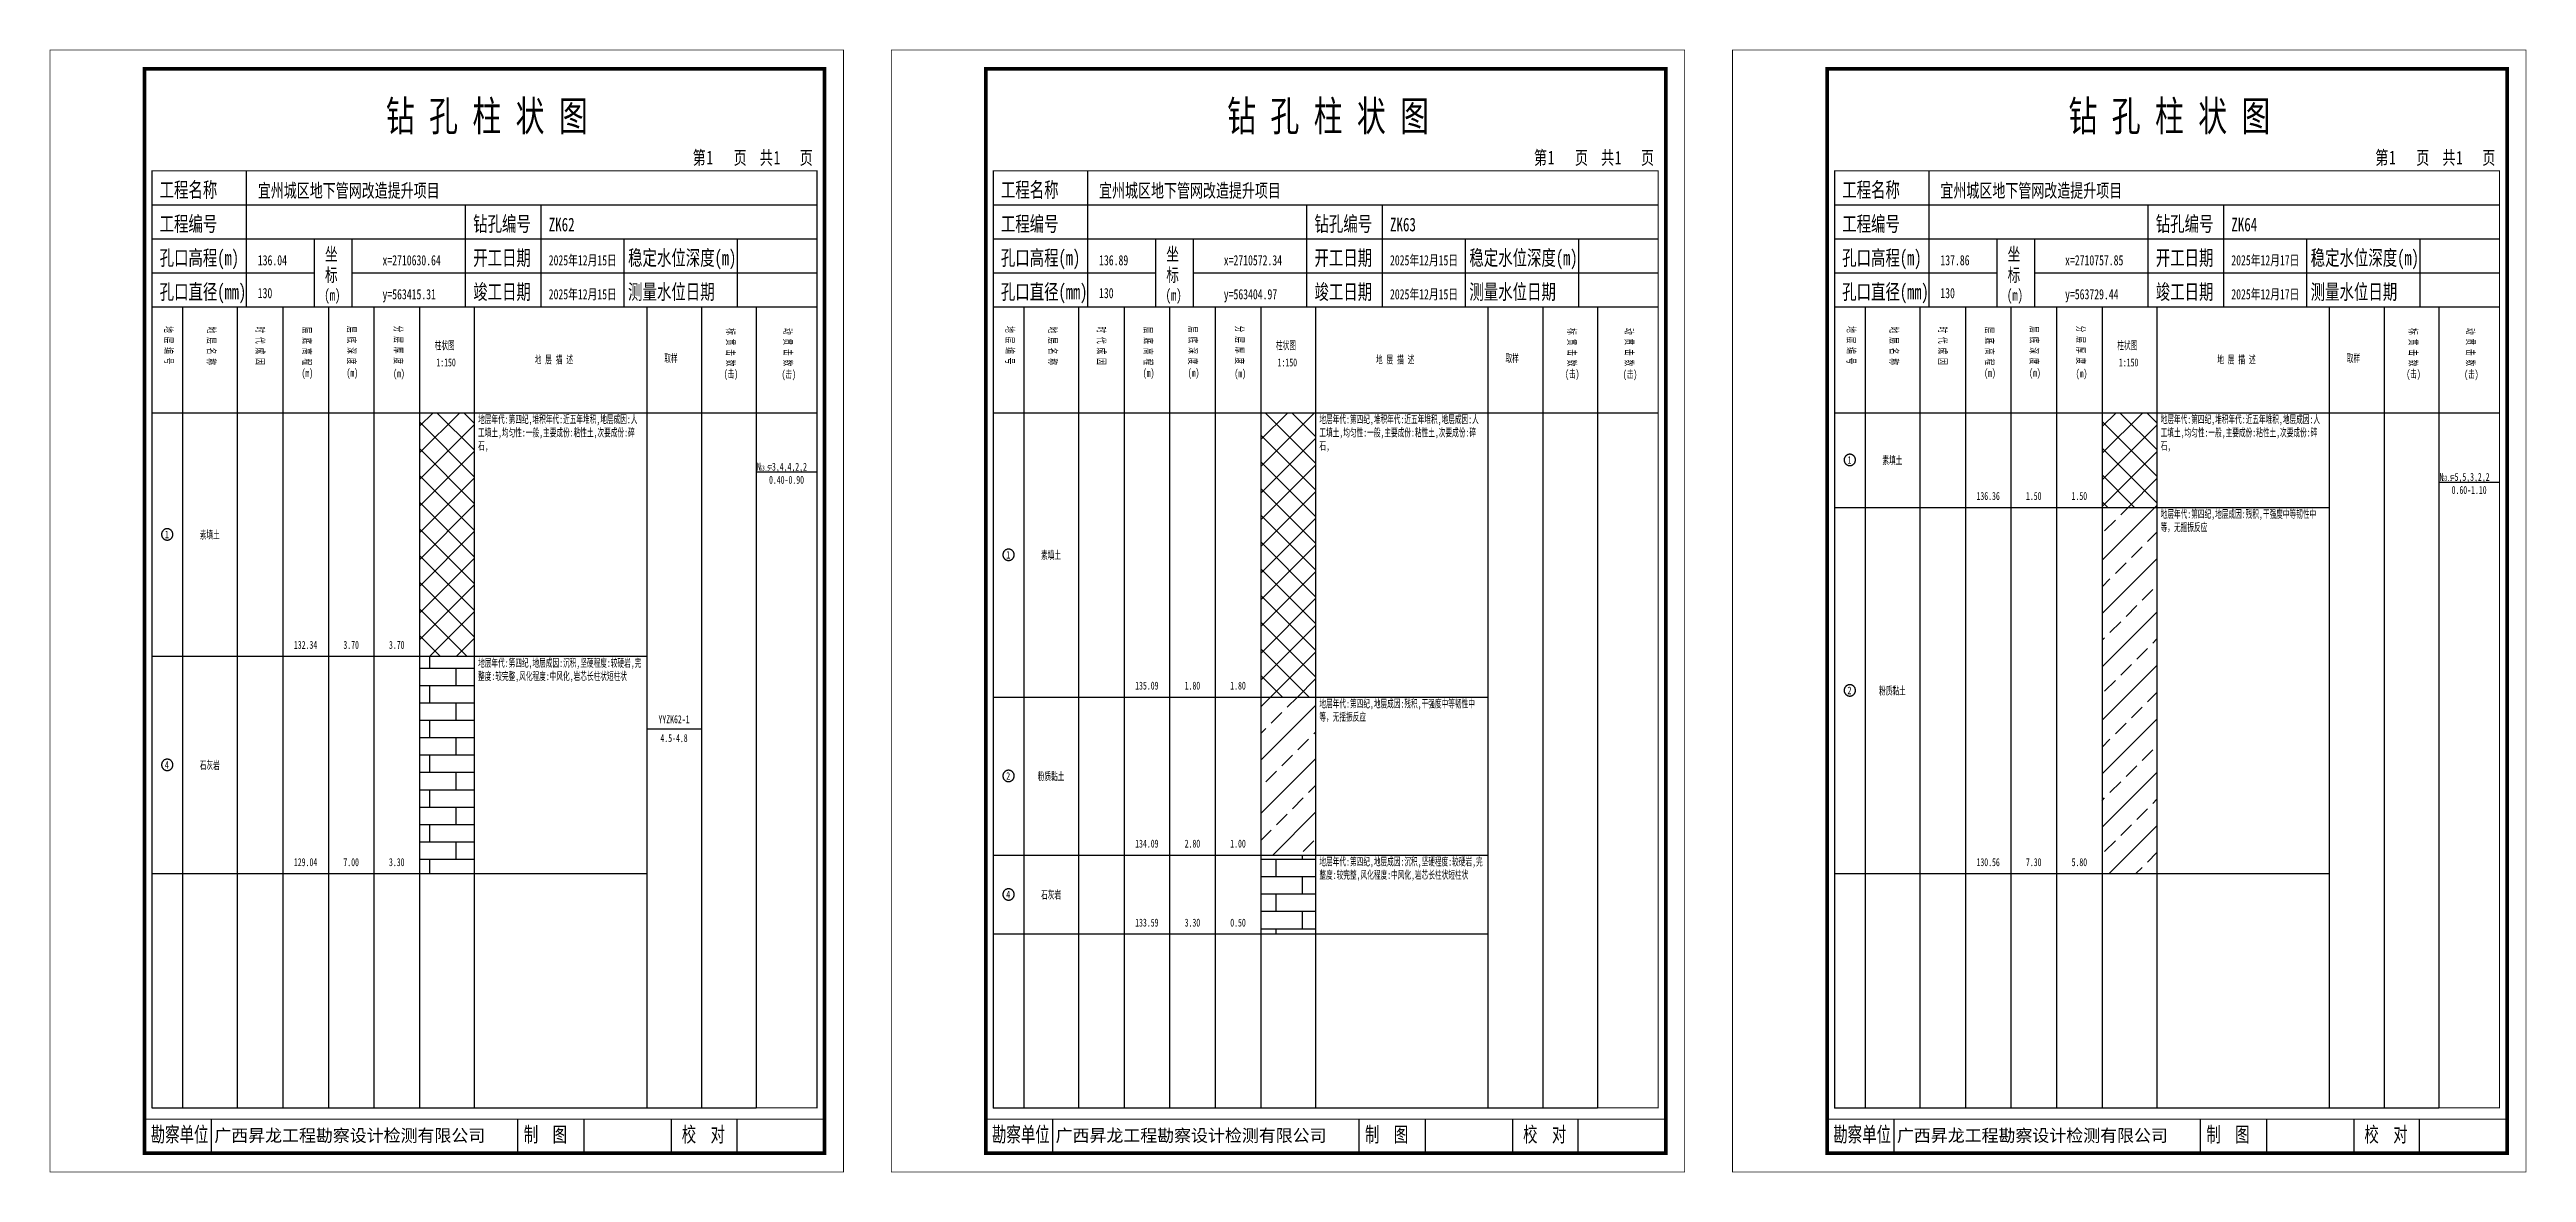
# Model space of a CAD drawing. Header units: millimetres. Extents: x 0 to 2711117, y 0 to 567555.
# Drawn here: x 72818 to 73474, y 0 to 297 of the extents above; entities that cross this region are included whole.
import ezdxf
from ezdxf.enums import TextEntityAlignment as Align

# ---------------------------------------------------------------- set-up
doc = ezdxf.new("R2010")
doc.units = ezdxf.units.MM
doc.layers.add('GICAD_POU_TEXTS', color=7, linetype='Continuous')
doc.layers.add('勘察点图例', color=7, linetype='Continuous')
doc.styles.add('HEAD_FONT', font='simfang.ttf', dxfattribs={"width": 0.6})
doc.styles.add('HEAD_FONT2', font='simfang.ttf', dxfattribs={"width": 0.6})
doc.styles.add('HT', font='simhei.ttf')
doc.styles.add('LZ_FONT', font='simfang.ttf', dxfattribs={"width": 0.7, "height": 8})
doc.styles.add('成果图图块', font='simfang.ttf', dxfattribs={"height": 2.5})
doc.styles.add('成果图表体', font='simfang.ttf', dxfattribs={"width": 0.6, "height": 2.1})
pattern_1 = [(45, (0, 0), (-3.5355339, 3.5355339), []), (135, (0, 0), (-3.5355339, -3.5355339), [])]
pattern_2 = [(0, (0, 0), (0, 4.6), []), (90, (0, 0), (-7, 4.6), [4.6, -4.6])]
pattern_3 = [(45, (0, 0), (-7.0710678, 7.0710678), []), (45, (7.071, 0), (-7.0710678, 7.0710678), [4, -2])]

# ---------------------------------------------------------------- blocks, each defined once
blk = doc.blocks.new('ZK62')
for p, q in [((52, 229), (52, 265)), ((27, 256), (203, 256)), ((110, 229), (110, 256)), ((130, 229), (130, 256)), ((27, 247), (203, 247)), ((70, 229), (70, 247)), ((80, 229), (80, 247)), ((152, 229), (152, 247)), ((182, 229), (182, 247)), ((27, 238), (70, 238)), ((80, 238), (203, 238)), ((27, 229), (35.05, 229)), ((35.05, 229), (35.05, 17)), ((35.05, 229), (49.53, 229)), ((49.53, 229), (49.53, 17)), ((49.53, 229), (61.6, 229)), ((61.6, 229), (61.6, 17)), ((61.6, 229), (73.68, 229)), ((73.68, 229), (73.68, 17)), ((73.68, 229), (85.75, 229)), ((85.75, 229), (85.75, 17)), ((85.75, 229), (97.82, 229)), ((97.82, 229), (97.82, 17)), ((97.82, 229), (112.3, 229)), ((112.3, 229), (112.3, 17)), ((112.3, 229), (157.93, 229)), ((157.93, 229), (157.93, 17)), ((157.93, 229), (172.42, 229)), ((172.42, 229), (172.42, 17)), ((172.42, 229), (186.9, 229)), ((186.9, 229), (186.9, 17)), ((186.9, 229), (203, 229)), ((27, 201), (203, 201)), ((27, 17), (35.05, 17)), ((35.05, 17), (49.53, 17)), ((42.74, 4.95), (42.74, 13.95)), ((42.74, 4.95), (42.74, 13.95)), ((49.53, 17), (61.6, 17)), ((61.6, 17), (73.68, 17)), ((73.68, 17), (85.75, 17)), ((85.75, 17), (97.82, 17)), ((97.82, 17), (112.3, 17)), ((112.3, 17), (157.93, 17)), ((123.83, 4.95), (123.83, 13.95)), ((141.38, 4.95), (141.38, 13.95)), ((157.93, 17), (172.42, 17)), ((164.48, 4.95), (164.48, 13.95)), ((172.42, 17), (186.9, 17)), ((181.84, 4.95), (181.84, 13.95)), ((181.84, 4.95), (181.84, 13.95))]:
    blk.add_line(p, q)
for points, const_width in [([(0, 0), (210, 0), (210, 297), (0, 297)], 0.25), ([(25, 5), (205, 5), (205, 292), (25, 292)], 1), ([(27, 265), (203, 265), (203, 17), (27, 17)], 0.3)]:
    blk.add_lwpolyline(points, close=True, dxfattribs=dict(const_width=const_width))
at = {"const_width": 0.3}
for points in [[(27, 229), (203, 229)], [(25, 14), (205, 14)]]:
    blk.add_lwpolyline(points, dxfattribs=at)
at = {"style": 'LZ_FONT', "width": 0.7}
for s, height, p in [('钻 孔 柱 状 图', 8, (88.9, 275.54)), ('第', 3.6, (170.12, 266.7)), ('1', 3.6, (173.78, 266.75)), ('页', 3.6, (180.96, 266.7)), ('共', 3.6, (187.88, 266.7)), ('1', 3.6, (191.54, 266.7)), ('页', 3.6, (198.44, 266.7)), ('工程名称', 4, (29, 258)), ('宜州城区地下管网改造提升项目', 3.6, (55, 258)), ('工程编号', 4, (29, 249)), ('钻孔编号', 4, (112, 249)), ('ZK62', 3.6, (132, 249)), ('孔口高程(m)', 4, (29, 240)), ('136.04', 2.7, (55, 240)), ('坐', 3.5, (72.79, 241.24)), ('x=2710630.64', 2.7, (88, 240)), ('开工日期', 4, (112, 240)), ('2025年12月15日', 2.7, (132, 240)), ('稳定水位深度(m)', 4, (153, 240)), ('标', 3.5, (72.79, 235.7)), ('孔口直径(mm)', 4, (29, 231)), ('130', 2.7, (54.98, 231.31)), ('(m) ', 3, (72.59, 230.65)), ('y=563415.31', 2.7, (88, 231)), ('竣工日期', 4, (112, 231)), ('2025年12月15日', 2.7, (132, 231)), ('测量水位日期', 4, (153, 231)), ('勘察单位', 4, (26.65, 7.95)), ('制  图', 4, (125.4, 7.95)), ('校  对', 4, (167.22, 7.95))]:
    blk.add_text(s, height=height, dxfattribs=at).set_placement(p)
at = {"style": 'HT'}
blk.add_text('广西昇龙工程勘察设计检测有限公司', height=3.2865, dxfattribs=at).set_placement((43.48, 8.02))
at = {"char_height": 2.1, "width": 22.806, "attachment_point": 1, "rotation": 270, "style": 'HEAD_FONT'}
for s, insert in [('地 层 编 号', (32.46, 223.92)), ('地 层 名 称', (43.79, 223.76)), ('时 代 成 因', (56.67, 223.83)), ('层 底 高 程', (69.07, 223.71)), ('层 底 深 度', (80.9, 223.91)), ('分 层 厚 度', (93.26, 224.01)), ('标 贯 击 数', (181.21, 223.37)), ('动 贯 击 数', (196.38, 223.43))]:
    blk.add_mtext(s, dxfattribs=dict(at, insert=insert))
at = {"char_height": 2.1, "attachment_point": 1}
for s, insert, width, style in [('柱状图', (101.82, 219.87), 7.855, 'HEAD_FONT2'), ('地 层 描 述', (128.29, 216.11), 22.0781, 'HEAD_FONT2'), ('取样', (162.58, 216.44), 7.855, 'HEAD_FONT2'), ('(m)', (66.58, 212.56), 4.7944, 'HEAD_FONT'), ('(m)', (78.47, 212.61), 4.7944, 'HEAD_FONT'), ('(m)', (90.81, 212.43), 4.7944, 'HEAD_FONT'), ('1:150', (102.26, 215.36), 6.9223, 'HEAD_FONT2'), ('(击)', (178.33, 212.31), 7.855, 'HEAD_FONT2'), ('(击)', (193.64, 212.22), 7.855, 'HEAD_FONT2')]:
    blk.add_mtext(s, dxfattribs=dict(at, insert=insert, width=width, style=style))
blk = doc.blocks.new('ZK62_0')
at = {"color": 7}
blk.add_polyline3d([(-1.5, 0.02, 0), (-1.5, -0.06, 0), (-1.49, -0.13, 0), (-1.48, -0.2, 0), (-1.47, -0.28, 0), (-1.46, -0.35, 0), (-1.44, -0.42, 0), (-1.41, -0.49, 0), (-1.39, -0.56, 0), (-1.36, -0.63, 0), (-1.32, -0.69, 0), (-1.29, -0.76, 0), (-1.25, -0.82, 0), (-1.2, -0.88, 0), (-1.16, -0.94, 0), (-1.11, -0.99, 0), (-1.06, -1.04, 0), (-1.01, -1.1, 0), (-0.95, -1.14, 0), (-0.89, -1.19, 0), (-0.83, -1.23, 0), (-0.77, -1.27, 0), (-0.71, -1.31, 0), (-0.64, -1.34, 0), (-0.57, -1.37, 0), (-0.51, -1.4, 0), (-0.44, -1.42, 0), (-0.36, -1.44, 0), (-0.29, -1.46, 0), (-0.22, -1.47, 0), (-0.15, -1.48, 0), (-0.07, -1.48, 0), (0, -1.48, 0), (0.07, -1.48, 0), (0.15, -1.48, 0), (0.22, -1.47, 0), (0.29, -1.46, 0), (0.36, -1.44, 0), (0.44, -1.42, 0), (0.51, -1.4, 0), (0.57, -1.37, 0), (0.64, -1.34, 0), (0.71, -1.31, 0), (0.77, -1.27, 0), (0.83, -1.23, 0), (0.89, -1.19, 0), (0.95, -1.14, 0), (1.01, -1.1, 0), (1.06, -1.04, 0), (1.11, -0.99, 0), (1.16, -0.94, 0), (1.2, -0.88, 0), (1.25, -0.82, 0), (1.29, -0.76, 0), (1.32, -0.69, 0), (1.36, -0.63, 0), (1.39, -0.56, 0), (1.41, -0.49, 0), (1.44, -0.42, 0), (1.46, -0.35, 0), (1.47, -0.28, 0), (1.48, -0.2, 0), (1.49, -0.13, 0), (1.5, -0.06, 0), (1.5, 0.02, 0), (1.5, 0.09, 0), (1.49, 0.16, 0), (1.48, 0.24, 0), (1.47, 0.31, 0), (1.46, 0.38, 0), (1.44, 0.45, 0), (1.41, 0.52, 0), (1.39, 0.59, 0), (1.36, 0.66, 0), (1.32, 0.72, 0), (1.29, 0.79, 0), (1.25, 0.85, 0), (1.2, 0.91, 0), (1.16, 0.97, 0), (1.11, 1.02, 0), (1.06, 1.08, 0), (1.01, 1.13, 0), (0.95, 1.18, 0), (0.89, 1.22, 0), (0.83, 1.26, 0), (0.77, 1.3, 0), (0.71, 1.34, 0), (0.64, 1.37, 0), (0.57, 1.4, 0), (0.51, 1.43, 0), (0.44, 1.45, 0), (0.36, 1.47, 0), (0.29, 1.49, 0), (0.22, 1.5, 0), (0.15, 1.51, 0), (0.07, 1.51, 0), (0, 1.52, 0), (-0.07, 1.51, 0), (-0.15, 1.51, 0), (-0.22, 1.5, 0), (-0.29, 1.49, 0), (-0.36, 1.47, 0), (-0.44, 1.45, 0), (-0.51, 1.43, 0), (-0.57, 1.4, 0), (-0.64, 1.37, 0), (-0.71, 1.34, 0), (-0.77, 1.3, 0), (-0.83, 1.26, 0), (-0.89, 1.22, 0), (-0.95, 1.18, 0), (-1.01, 1.13, 0), (-1.06, 1.08, 0), (-1.11, 1.02, 0), (-1.16, 0.97, 0), (-1.2, 0.91, 0), (-1.25, 0.85, 0), (-1.29, 0.79, 0), (-1.32, 0.72, 0), (-1.36, 0.66, 0), (-1.39, 0.59, 0), (-1.41, 0.52, 0), (-1.44, 0.45, 0), (-1.46, 0.38, 0), (-1.47, 0.31, 0), (-1.48, 0.24, 0), (-1.49, 0.16, 0), (-1.5, 0.09, 0), (-1.5, 0.02, 0)], dxfattribs=at)
at = {"layer": 'GICAD_POU_TEXTS', "color": 7, "style": '成果图图块', "width": 0.7}
blk.add_text('1', height=2, dxfattribs=at).set_placement((-0.09, -0.99), align=Align.CENTER)
blk = doc.blocks.new('ZK62_1')
at = {"color": 7}
blk.add_polyline3d([(-1.5, 0.02, 0), (-1.5, -0.06, 0), (-1.49, -0.13, 0), (-1.48, -0.2, 0), (-1.47, -0.28, 0), (-1.46, -0.35, 0), (-1.44, -0.42, 0), (-1.41, -0.49, 0), (-1.39, -0.56, 0), (-1.36, -0.63, 0), (-1.32, -0.69, 0), (-1.29, -0.76, 0), (-1.25, -0.82, 0), (-1.2, -0.88, 0), (-1.16, -0.94, 0), (-1.11, -0.99, 0), (-1.06, -1.04, 0), (-1.01, -1.1, 0), (-0.95, -1.14, 0), (-0.89, -1.19, 0), (-0.83, -1.23, 0), (-0.77, -1.27, 0), (-0.71, -1.31, 0), (-0.64, -1.34, 0), (-0.57, -1.37, 0), (-0.51, -1.4, 0), (-0.44, -1.42, 0), (-0.36, -1.44, 0), (-0.29, -1.46, 0), (-0.22, -1.47, 0), (-0.15, -1.48, 0), (-0.07, -1.48, 0), (0, -1.48, 0), (0.07, -1.48, 0), (0.15, -1.48, 0), (0.22, -1.47, 0), (0.29, -1.46, 0), (0.36, -1.44, 0), (0.44, -1.42, 0), (0.51, -1.4, 0), (0.57, -1.37, 0), (0.64, -1.34, 0), (0.71, -1.31, 0), (0.77, -1.27, 0), (0.83, -1.23, 0), (0.89, -1.19, 0), (0.95, -1.14, 0), (1.01, -1.1, 0), (1.06, -1.04, 0), (1.11, -0.99, 0), (1.16, -0.94, 0), (1.2, -0.88, 0), (1.25, -0.82, 0), (1.29, -0.76, 0), (1.32, -0.69, 0), (1.36, -0.63, 0), (1.39, -0.56, 0), (1.41, -0.49, 0), (1.44, -0.42, 0), (1.46, -0.35, 0), (1.47, -0.28, 0), (1.48, -0.2, 0), (1.49, -0.13, 0), (1.5, -0.06, 0), (1.5, 0.02, 0), (1.5, 0.09, 0), (1.49, 0.16, 0), (1.48, 0.24, 0), (1.47, 0.31, 0), (1.46, 0.38, 0), (1.44, 0.45, 0), (1.41, 0.52, 0), (1.39, 0.59, 0), (1.36, 0.66, 0), (1.32, 0.72, 0), (1.29, 0.79, 0), (1.25, 0.85, 0), (1.2, 0.91, 0), (1.16, 0.97, 0), (1.11, 1.02, 0), (1.06, 1.08, 0), (1.01, 1.13, 0), (0.95, 1.18, 0), (0.89, 1.22, 0), (0.83, 1.26, 0), (0.77, 1.3, 0), (0.71, 1.34, 0), (0.64, 1.37, 0), (0.57, 1.4, 0), (0.51, 1.43, 0), (0.44, 1.45, 0), (0.36, 1.47, 0), (0.29, 1.49, 0), (0.22, 1.5, 0), (0.15, 1.51, 0), (0.07, 1.51, 0), (0, 1.52, 0), (-0.07, 1.51, 0), (-0.15, 1.51, 0), (-0.22, 1.5, 0), (-0.29, 1.49, 0), (-0.36, 1.47, 0), (-0.44, 1.45, 0), (-0.51, 1.43, 0), (-0.57, 1.4, 0), (-0.64, 1.37, 0), (-0.71, 1.34, 0), (-0.77, 1.3, 0), (-0.83, 1.26, 0), (-0.89, 1.22, 0), (-0.95, 1.18, 0), (-1.01, 1.13, 0), (-1.06, 1.08, 0), (-1.11, 1.02, 0), (-1.16, 0.97, 0), (-1.2, 0.91, 0), (-1.25, 0.85, 0), (-1.29, 0.79, 0), (-1.32, 0.72, 0), (-1.36, 0.66, 0), (-1.39, 0.59, 0), (-1.41, 0.52, 0), (-1.44, 0.45, 0), (-1.46, 0.38, 0), (-1.47, 0.31, 0), (-1.48, 0.24, 0), (-1.49, 0.16, 0), (-1.5, 0.09, 0), (-1.5, 0.02, 0)], dxfattribs=at)
at = {"layer": 'GICAD_POU_TEXTS', "color": 7, "style": '成果图图块', "width": 0.7}
blk.add_text('4', height=2, dxfattribs=at).set_placement((-0.09, -0.99), align=Align.CENTER)
blk = doc.blocks.new('ZK63')
for p, q in [((52, 229), (52, 265)), ((27, 256), (203, 256)), ((110, 229), (110, 256)), ((130, 229), (130, 256)), ((27, 247), (203, 247)), ((70, 229), (70, 247)), ((80, 229), (80, 247)), ((152, 229), (152, 247)), ((182, 229), (182, 247)), ((27, 238), (70, 238)), ((80, 238), (203, 238)), ((27, 229), (35.05, 229)), ((35.05, 229), (35.05, 17)), ((35.05, 229), (49.53, 229)), ((49.53, 229), (49.53, 17)), ((49.53, 229), (61.6, 229)), ((61.6, 229), (61.6, 17)), ((61.6, 229), (73.68, 229)), ((73.68, 229), (73.68, 17)), ((73.68, 229), (85.75, 229)), ((85.75, 229), (85.75, 17)), ((85.75, 229), (97.82, 229)), ((97.82, 229), (97.82, 17)), ((97.82, 229), (112.3, 229)), ((112.3, 229), (112.3, 17)), ((112.3, 229), (157.93, 229)), ((157.93, 229), (157.93, 17)), ((157.93, 229), (172.42, 229)), ((172.42, 229), (172.42, 17)), ((172.42, 229), (186.9, 229)), ((186.9, 229), (186.9, 17)), ((186.9, 229), (203, 229)), ((27, 201), (203, 201)), ((27, 17), (35.05, 17)), ((35.05, 17), (49.53, 17)), ((42.74, 4.95), (42.74, 13.95)), ((42.74, 4.95), (42.74, 13.95)), ((49.53, 17), (61.6, 17)), ((61.6, 17), (73.68, 17)), ((73.68, 17), (85.75, 17)), ((85.75, 17), (97.82, 17)), ((97.82, 17), (112.3, 17)), ((112.3, 17), (157.93, 17)), ((123.83, 4.95), (123.83, 13.95)), ((141.38, 4.95), (141.38, 13.95)), ((157.93, 17), (172.42, 17)), ((164.48, 4.95), (164.48, 13.95)), ((172.42, 17), (186.9, 17)), ((181.84, 4.95), (181.84, 13.95)), ((181.84, 4.95), (181.84, 13.95))]:
    blk.add_line(p, q)
for points, const_width in [([(0, 0), (210, 0), (210, 297), (0, 297)], 0.25), ([(25, 5), (205, 5), (205, 292), (25, 292)], 1), ([(27, 265), (203, 265), (203, 17), (27, 17)], 0.3)]:
    blk.add_lwpolyline(points, close=True, dxfattribs=dict(const_width=const_width))
at = {"const_width": 0.3}
for points in [[(27, 229), (203, 229)], [(25, 14), (205, 14)]]:
    blk.add_lwpolyline(points, dxfattribs=at)
at = {"style": 'LZ_FONT', "width": 0.7}
for s, height, p in [('钻 孔 柱 状 图', 8, (88.9, 275.54)), ('第', 3.6, (170.12, 266.7)), ('1', 3.6, (173.78, 266.75)), ('页', 3.6, (180.96, 266.7)), ('共', 3.6, (187.88, 266.7)), ('1', 3.6, (191.54, 266.7)), ('页', 3.6, (198.44, 266.7)), ('工程名称', 4, (29, 258)), ('宜州城区地下管网改造提升项目', 3.6, (55, 258)), ('工程编号', 4, (29, 249)), ('钻孔编号', 4, (112, 249)), ('ZK63', 3.6, (132, 249)), ('孔口高程(m)', 4, (29, 240)), ('136.89', 2.7, (55, 240)), ('坐', 3.5, (72.79, 241.24)), ('x=2710572.34', 2.7, (88, 240)), ('开工日期', 4, (112, 240)), ('2025年12月15日', 2.7, (132, 240)), ('稳定水位深度(m)', 4, (153, 240)), ('标', 3.5, (72.79, 235.7)), ('孔口直径(mm)', 4, (29, 231)), ('130', 2.7, (54.98, 231.31)), ('(m) ', 3, (72.59, 230.65)), ('y=563404.97', 2.7, (88, 231)), ('竣工日期', 4, (112, 231)), ('2025年12月15日', 2.7, (132, 231)), ('测量水位日期', 4, (153, 231)), ('勘察单位', 4, (26.65, 7.95)), ('制  图', 4, (125.4, 7.95)), ('校  对', 4, (167.22, 7.95))]:
    blk.add_text(s, height=height, dxfattribs=at).set_placement(p)
at = {"style": 'HT'}
blk.add_text('广西昇龙工程勘察设计检测有限公司', height=3.2865, dxfattribs=at).set_placement((43.48, 8.02))
at = {"char_height": 2.1, "width": 22.806, "attachment_point": 1, "rotation": 270, "style": 'HEAD_FONT'}
for s, insert in [('地 层 编 号', (32.46, 223.92)), ('地 层 名 称', (43.79, 223.76)), ('时 代 成 因', (56.67, 223.83)), ('层 底 高 程', (69.07, 223.71)), ('层 底 深 度', (80.9, 223.91)), ('分 层 厚 度', (93.26, 224.01)), ('标 贯 击 数', (181.21, 223.37)), ('动 贯 击 数', (196.38, 223.43))]:
    blk.add_mtext(s, dxfattribs=dict(at, insert=insert))
at = {"char_height": 2.1, "attachment_point": 1}
for s, insert, width, style in [('柱状图', (101.82, 219.87), 7.855, 'HEAD_FONT2'), ('地 层 描 述', (128.29, 216.11), 22.0781, 'HEAD_FONT2'), ('取样', (162.58, 216.44), 7.855, 'HEAD_FONT2'), ('(m)', (66.58, 212.56), 4.7944, 'HEAD_FONT'), ('(m)', (78.47, 212.61), 4.7944, 'HEAD_FONT'), ('(m)', (90.81, 212.43), 4.7944, 'HEAD_FONT'), ('1:150', (102.26, 215.36), 6.9223, 'HEAD_FONT2'), ('(击)', (178.33, 212.31), 7.855, 'HEAD_FONT2'), ('(击)', (193.64, 212.22), 7.855, 'HEAD_FONT2')]:
    blk.add_mtext(s, dxfattribs=dict(at, insert=insert, width=width, style=style))
blk = doc.blocks.new('ZK63_0')
at = {"color": 7}
blk.add_polyline3d([(-1.5, 0.02, 0), (-1.5, -0.06, 0), (-1.49, -0.13, 0), (-1.48, -0.2, 0), (-1.47, -0.28, 0), (-1.46, -0.35, 0), (-1.44, -0.42, 0), (-1.41, -0.49, 0), (-1.39, -0.56, 0), (-1.36, -0.63, 0), (-1.32, -0.69, 0), (-1.29, -0.76, 0), (-1.25, -0.82, 0), (-1.2, -0.88, 0), (-1.16, -0.94, 0), (-1.11, -0.99, 0), (-1.06, -1.04, 0), (-1.01, -1.1, 0), (-0.95, -1.14, 0), (-0.89, -1.19, 0), (-0.83, -1.23, 0), (-0.77, -1.27, 0), (-0.71, -1.31, 0), (-0.64, -1.34, 0), (-0.57, -1.37, 0), (-0.51, -1.4, 0), (-0.44, -1.42, 0), (-0.36, -1.44, 0), (-0.29, -1.46, 0), (-0.22, -1.47, 0), (-0.15, -1.48, 0), (-0.07, -1.48, 0), (0, -1.48, 0), (0.07, -1.48, 0), (0.15, -1.48, 0), (0.22, -1.47, 0), (0.29, -1.46, 0), (0.36, -1.44, 0), (0.44, -1.42, 0), (0.51, -1.4, 0), (0.57, -1.37, 0), (0.64, -1.34, 0), (0.71, -1.31, 0), (0.77, -1.27, 0), (0.83, -1.23, 0), (0.89, -1.19, 0), (0.95, -1.14, 0), (1.01, -1.1, 0), (1.06, -1.04, 0), (1.11, -0.99, 0), (1.16, -0.94, 0), (1.2, -0.88, 0), (1.25, -0.82, 0), (1.29, -0.76, 0), (1.32, -0.69, 0), (1.36, -0.63, 0), (1.39, -0.56, 0), (1.41, -0.49, 0), (1.44, -0.42, 0), (1.46, -0.35, 0), (1.47, -0.28, 0), (1.48, -0.2, 0), (1.49, -0.13, 0), (1.5, -0.06, 0), (1.5, 0.02, 0), (1.5, 0.09, 0), (1.49, 0.16, 0), (1.48, 0.24, 0), (1.47, 0.31, 0), (1.46, 0.38, 0), (1.44, 0.45, 0), (1.41, 0.52, 0), (1.39, 0.59, 0), (1.36, 0.66, 0), (1.32, 0.72, 0), (1.29, 0.79, 0), (1.25, 0.85, 0), (1.2, 0.91, 0), (1.16, 0.97, 0), (1.11, 1.02, 0), (1.06, 1.08, 0), (1.01, 1.13, 0), (0.95, 1.18, 0), (0.89, 1.22, 0), (0.83, 1.26, 0), (0.77, 1.3, 0), (0.71, 1.34, 0), (0.64, 1.37, 0), (0.57, 1.4, 0), (0.51, 1.43, 0), (0.44, 1.45, 0), (0.36, 1.47, 0), (0.29, 1.49, 0), (0.22, 1.5, 0), (0.15, 1.51, 0), (0.07, 1.51, 0), (0, 1.52, 0), (-0.07, 1.51, 0), (-0.15, 1.51, 0), (-0.22, 1.5, 0), (-0.29, 1.49, 0), (-0.36, 1.47, 0), (-0.44, 1.45, 0), (-0.51, 1.43, 0), (-0.57, 1.4, 0), (-0.64, 1.37, 0), (-0.71, 1.34, 0), (-0.77, 1.3, 0), (-0.83, 1.26, 0), (-0.89, 1.22, 0), (-0.95, 1.18, 0), (-1.01, 1.13, 0), (-1.06, 1.08, 0), (-1.11, 1.02, 0), (-1.16, 0.97, 0), (-1.2, 0.91, 0), (-1.25, 0.85, 0), (-1.29, 0.79, 0), (-1.32, 0.72, 0), (-1.36, 0.66, 0), (-1.39, 0.59, 0), (-1.41, 0.52, 0), (-1.44, 0.45, 0), (-1.46, 0.38, 0), (-1.47, 0.31, 0), (-1.48, 0.24, 0), (-1.49, 0.16, 0), (-1.5, 0.09, 0), (-1.5, 0.02, 0)], dxfattribs=at)
at = {"layer": 'GICAD_POU_TEXTS', "color": 7, "style": '成果图图块', "width": 0.7}
blk.add_text('1', height=2, dxfattribs=at).set_placement((-0.09, -0.99), align=Align.CENTER)
blk = doc.blocks.new('ZK63_1')
at = {"color": 7}
blk.add_polyline3d([(-1.5, 0.02, 0), (-1.5, -0.06, 0), (-1.49, -0.13, 0), (-1.48, -0.2, 0), (-1.47, -0.28, 0), (-1.46, -0.35, 0), (-1.44, -0.42, 0), (-1.41, -0.49, 0), (-1.39, -0.56, 0), (-1.36, -0.63, 0), (-1.32, -0.69, 0), (-1.29, -0.76, 0), (-1.25, -0.82, 0), (-1.2, -0.88, 0), (-1.16, -0.94, 0), (-1.11, -0.99, 0), (-1.06, -1.04, 0), (-1.01, -1.1, 0), (-0.95, -1.14, 0), (-0.89, -1.19, 0), (-0.83, -1.23, 0), (-0.77, -1.27, 0), (-0.71, -1.31, 0), (-0.64, -1.34, 0), (-0.57, -1.37, 0), (-0.51, -1.4, 0), (-0.44, -1.42, 0), (-0.36, -1.44, 0), (-0.29, -1.46, 0), (-0.22, -1.47, 0), (-0.15, -1.48, 0), (-0.07, -1.48, 0), (0, -1.48, 0), (0.07, -1.48, 0), (0.15, -1.48, 0), (0.22, -1.47, 0), (0.29, -1.46, 0), (0.36, -1.44, 0), (0.44, -1.42, 0), (0.51, -1.4, 0), (0.57, -1.37, 0), (0.64, -1.34, 0), (0.71, -1.31, 0), (0.77, -1.27, 0), (0.83, -1.23, 0), (0.89, -1.19, 0), (0.95, -1.14, 0), (1.01, -1.1, 0), (1.06, -1.04, 0), (1.11, -0.99, 0), (1.16, -0.94, 0), (1.2, -0.88, 0), (1.25, -0.82, 0), (1.29, -0.76, 0), (1.32, -0.69, 0), (1.36, -0.63, 0), (1.39, -0.56, 0), (1.41, -0.49, 0), (1.44, -0.42, 0), (1.46, -0.35, 0), (1.47, -0.28, 0), (1.48, -0.2, 0), (1.49, -0.13, 0), (1.5, -0.06, 0), (1.5, 0.02, 0), (1.5, 0.09, 0), (1.49, 0.16, 0), (1.48, 0.24, 0), (1.47, 0.31, 0), (1.46, 0.38, 0), (1.44, 0.45, 0), (1.41, 0.52, 0), (1.39, 0.59, 0), (1.36, 0.66, 0), (1.32, 0.72, 0), (1.29, 0.79, 0), (1.25, 0.85, 0), (1.2, 0.91, 0), (1.16, 0.97, 0), (1.11, 1.02, 0), (1.06, 1.08, 0), (1.01, 1.13, 0), (0.95, 1.18, 0), (0.89, 1.22, 0), (0.83, 1.26, 0), (0.77, 1.3, 0), (0.71, 1.34, 0), (0.64, 1.37, 0), (0.57, 1.4, 0), (0.51, 1.43, 0), (0.44, 1.45, 0), (0.36, 1.47, 0), (0.29, 1.49, 0), (0.22, 1.5, 0), (0.15, 1.51, 0), (0.07, 1.51, 0), (0, 1.52, 0), (-0.07, 1.51, 0), (-0.15, 1.51, 0), (-0.22, 1.5, 0), (-0.29, 1.49, 0), (-0.36, 1.47, 0), (-0.44, 1.45, 0), (-0.51, 1.43, 0), (-0.57, 1.4, 0), (-0.64, 1.37, 0), (-0.71, 1.34, 0), (-0.77, 1.3, 0), (-0.83, 1.26, 0), (-0.89, 1.22, 0), (-0.95, 1.18, 0), (-1.01, 1.13, 0), (-1.06, 1.08, 0), (-1.11, 1.02, 0), (-1.16, 0.97, 0), (-1.2, 0.91, 0), (-1.25, 0.85, 0), (-1.29, 0.79, 0), (-1.32, 0.72, 0), (-1.36, 0.66, 0), (-1.39, 0.59, 0), (-1.41, 0.52, 0), (-1.44, 0.45, 0), (-1.46, 0.38, 0), (-1.47, 0.31, 0), (-1.48, 0.24, 0), (-1.49, 0.16, 0), (-1.5, 0.09, 0), (-1.5, 0.02, 0)], dxfattribs=at)
at = {"layer": 'GICAD_POU_TEXTS', "color": 7, "style": '成果图图块', "width": 0.7}
blk.add_text('2', height=2, dxfattribs=at).set_placement((-0.09, -0.99), align=Align.CENTER)
blk = doc.blocks.new('ZK63_2')
at = {"color": 7}
blk.add_polyline3d([(-1.5, 0.02, 0), (-1.5, -0.06, 0), (-1.49, -0.13, 0), (-1.48, -0.2, 0), (-1.47, -0.28, 0), (-1.46, -0.35, 0), (-1.44, -0.42, 0), (-1.41, -0.49, 0), (-1.39, -0.56, 0), (-1.36, -0.63, 0), (-1.32, -0.69, 0), (-1.29, -0.76, 0), (-1.25, -0.82, 0), (-1.2, -0.88, 0), (-1.16, -0.94, 0), (-1.11, -0.99, 0), (-1.06, -1.04, 0), (-1.01, -1.1, 0), (-0.95, -1.14, 0), (-0.89, -1.19, 0), (-0.83, -1.23, 0), (-0.77, -1.27, 0), (-0.71, -1.31, 0), (-0.64, -1.34, 0), (-0.57, -1.37, 0), (-0.51, -1.4, 0), (-0.44, -1.42, 0), (-0.36, -1.44, 0), (-0.29, -1.46, 0), (-0.22, -1.47, 0), (-0.15, -1.48, 0), (-0.07, -1.48, 0), (0, -1.48, 0), (0.07, -1.48, 0), (0.15, -1.48, 0), (0.22, -1.47, 0), (0.29, -1.46, 0), (0.36, -1.44, 0), (0.44, -1.42, 0), (0.51, -1.4, 0), (0.57, -1.37, 0), (0.64, -1.34, 0), (0.71, -1.31, 0), (0.77, -1.27, 0), (0.83, -1.23, 0), (0.89, -1.19, 0), (0.95, -1.14, 0), (1.01, -1.1, 0), (1.06, -1.04, 0), (1.11, -0.99, 0), (1.16, -0.94, 0), (1.2, -0.88, 0), (1.25, -0.82, 0), (1.29, -0.76, 0), (1.32, -0.69, 0), (1.36, -0.63, 0), (1.39, -0.56, 0), (1.41, -0.49, 0), (1.44, -0.42, 0), (1.46, -0.35, 0), (1.47, -0.28, 0), (1.48, -0.2, 0), (1.49, -0.13, 0), (1.5, -0.06, 0), (1.5, 0.02, 0), (1.5, 0.09, 0), (1.49, 0.16, 0), (1.48, 0.24, 0), (1.47, 0.31, 0), (1.46, 0.38, 0), (1.44, 0.45, 0), (1.41, 0.52, 0), (1.39, 0.59, 0), (1.36, 0.66, 0), (1.32, 0.72, 0), (1.29, 0.79, 0), (1.25, 0.85, 0), (1.2, 0.91, 0), (1.16, 0.97, 0), (1.11, 1.02, 0), (1.06, 1.08, 0), (1.01, 1.13, 0), (0.95, 1.18, 0), (0.89, 1.22, 0), (0.83, 1.26, 0), (0.77, 1.3, 0), (0.71, 1.34, 0), (0.64, 1.37, 0), (0.57, 1.4, 0), (0.51, 1.43, 0), (0.44, 1.45, 0), (0.36, 1.47, 0), (0.29, 1.49, 0), (0.22, 1.5, 0), (0.15, 1.51, 0), (0.07, 1.51, 0), (0, 1.52, 0), (-0.07, 1.51, 0), (-0.15, 1.51, 0), (-0.22, 1.5, 0), (-0.29, 1.49, 0), (-0.36, 1.47, 0), (-0.44, 1.45, 0), (-0.51, 1.43, 0), (-0.57, 1.4, 0), (-0.64, 1.37, 0), (-0.71, 1.34, 0), (-0.77, 1.3, 0), (-0.83, 1.26, 0), (-0.89, 1.22, 0), (-0.95, 1.18, 0), (-1.01, 1.13, 0), (-1.06, 1.08, 0), (-1.11, 1.02, 0), (-1.16, 0.97, 0), (-1.2, 0.91, 0), (-1.25, 0.85, 0), (-1.29, 0.79, 0), (-1.32, 0.72, 0), (-1.36, 0.66, 0), (-1.39, 0.59, 0), (-1.41, 0.52, 0), (-1.44, 0.45, 0), (-1.46, 0.38, 0), (-1.47, 0.31, 0), (-1.48, 0.24, 0), (-1.49, 0.16, 0), (-1.5, 0.09, 0), (-1.5, 0.02, 0)], dxfattribs=at)
at = {"layer": 'GICAD_POU_TEXTS', "color": 7, "style": '成果图图块', "width": 0.7}
blk.add_text('4', height=2, dxfattribs=at).set_placement((-0.09, -0.99), align=Align.CENTER)
blk = doc.blocks.new('ZK64')
for p, q in [((52, 229), (52, 265)), ((27, 256), (203, 256)), ((110, 229), (110, 256)), ((130, 229), (130, 256)), ((27, 247), (203, 247)), ((70, 229), (70, 247)), ((80, 229), (80, 247)), ((152, 229), (152, 247)), ((182, 229), (182, 247)), ((27, 238), (70, 238)), ((80, 238), (203, 238)), ((27, 229), (35.05, 229)), ((35.05, 229), (35.05, 17)), ((35.05, 229), (49.53, 229)), ((49.53, 229), (49.53, 17)), ((49.53, 229), (61.6, 229)), ((61.6, 229), (61.6, 17)), ((61.6, 229), (73.68, 229)), ((73.68, 229), (73.68, 17)), ((73.68, 229), (85.75, 229)), ((85.75, 229), (85.75, 17)), ((85.75, 229), (97.82, 229)), ((97.82, 229), (97.82, 17)), ((97.82, 229), (112.3, 229)), ((112.3, 229), (112.3, 17)), ((112.3, 229), (157.93, 229)), ((157.93, 229), (157.93, 17)), ((157.93, 229), (172.42, 229)), ((172.42, 229), (172.42, 17)), ((172.42, 229), (186.9, 229)), ((186.9, 229), (186.9, 17)), ((186.9, 229), (203, 229)), ((27, 201), (203, 201)), ((27, 17), (35.05, 17)), ((35.05, 17), (49.53, 17)), ((42.74, 4.95), (42.74, 13.95)), ((42.74, 4.95), (42.74, 13.95)), ((49.53, 17), (61.6, 17)), ((61.6, 17), (73.68, 17)), ((73.68, 17), (85.75, 17)), ((85.75, 17), (97.82, 17)), ((97.82, 17), (112.3, 17)), ((112.3, 17), (157.93, 17)), ((123.83, 4.95), (123.83, 13.95)), ((141.38, 4.95), (141.38, 13.95)), ((157.93, 17), (172.42, 17)), ((164.48, 4.95), (164.48, 13.95)), ((172.42, 17), (186.9, 17)), ((181.84, 4.95), (181.84, 13.95)), ((181.84, 4.95), (181.84, 13.95))]:
    blk.add_line(p, q)
for points, const_width in [([(0, 0), (210, 0), (210, 297), (0, 297)], 0.25), ([(25, 5), (205, 5), (205, 292), (25, 292)], 1), ([(27, 265), (203, 265), (203, 17), (27, 17)], 0.3)]:
    blk.add_lwpolyline(points, close=True, dxfattribs=dict(const_width=const_width))
at = {"const_width": 0.3}
for points in [[(27, 229), (203, 229)], [(25, 14), (205, 14)]]:
    blk.add_lwpolyline(points, dxfattribs=at)
at = {"style": 'LZ_FONT', "width": 0.7}
for s, height, p in [('钻 孔 柱 状 图', 8, (88.9, 275.54)), ('第', 3.6, (170.12, 266.7)), ('1', 3.6, (173.78, 266.75)), ('页', 3.6, (180.96, 266.7)), ('共', 3.6, (187.88, 266.7)), ('1', 3.6, (191.54, 266.7)), ('页', 3.6, (198.44, 266.7)), ('工程名称', 4, (29, 258)), ('宜州城区地下管网改造提升项目', 3.6, (55, 258)), ('工程编号', 4, (29, 249)), ('钻孔编号', 4, (112, 249)), ('ZK64', 3.6, (132, 249)), ('孔口高程(m)', 4, (29, 240)), ('137.86', 2.7, (55, 240)), ('坐', 3.5, (72.79, 241.24)), ('x=2710757.85', 2.7, (88, 240)), ('开工日期', 4, (112, 240)), ('2025年12月17日', 2.7, (132, 240)), ('稳定水位深度(m)', 4, (153, 240)), ('标', 3.5, (72.79, 235.7)), ('孔口直径(mm)', 4, (29, 231)), ('130', 2.7, (54.98, 231.31)), ('(m) ', 3, (72.59, 230.65)), ('y=563729.44', 2.7, (88, 231)), ('竣工日期', 4, (112, 231)), ('2025年12月17日', 2.7, (132, 231)), ('测量水位日期', 4, (153, 231)), ('勘察单位', 4, (26.65, 7.95)), ('制  图', 4, (125.4, 7.95)), ('校  对', 4, (167.22, 7.95))]:
    blk.add_text(s, height=height, dxfattribs=at).set_placement(p)
at = {"style": 'HT'}
blk.add_text('广西昇龙工程勘察设计检测有限公司', height=3.2865, dxfattribs=at).set_placement((43.48, 8.02))
at = {"char_height": 2.1, "width": 22.806, "attachment_point": 1, "rotation": 270, "style": 'HEAD_FONT'}
for s, insert in [('地 层 编 号', (32.46, 223.92)), ('地 层 名 称', (43.79, 223.76)), ('时 代 成 因', (56.67, 223.83)), ('层 底 高 程', (69.07, 223.71)), ('层 底 深 度', (80.9, 223.91)), ('分 层 厚 度', (93.26, 224.01)), ('标 贯 击 数', (181.21, 223.37)), ('动 贯 击 数', (196.38, 223.43))]:
    blk.add_mtext(s, dxfattribs=dict(at, insert=insert))
at = {"char_height": 2.1, "attachment_point": 1}
for s, insert, width, style in [('柱状图', (101.82, 219.87), 7.855, 'HEAD_FONT2'), ('地 层 描 述', (128.29, 216.11), 22.0781, 'HEAD_FONT2'), ('取样', (162.58, 216.44), 7.855, 'HEAD_FONT2'), ('(m)', (66.58, 212.56), 4.7944, 'HEAD_FONT'), ('(m)', (78.47, 212.61), 4.7944, 'HEAD_FONT'), ('(m)', (90.81, 212.43), 4.7944, 'HEAD_FONT'), ('1:150', (102.26, 215.36), 6.9223, 'HEAD_FONT2'), ('(击)', (178.33, 212.31), 7.855, 'HEAD_FONT2'), ('(击)', (193.64, 212.22), 7.855, 'HEAD_FONT2')]:
    blk.add_mtext(s, dxfattribs=dict(at, insert=insert, width=width, style=style))
blk = doc.blocks.new('ZK64_0')
at = {"color": 7}
blk.add_polyline3d([(-1.5, 0.02, 0), (-1.5, -0.06, 0), (-1.49, -0.13, 0), (-1.48, -0.2, 0), (-1.47, -0.28, 0), (-1.46, -0.35, 0), (-1.44, -0.42, 0), (-1.41, -0.49, 0), (-1.39, -0.56, 0), (-1.36, -0.63, 0), (-1.32, -0.69, 0), (-1.29, -0.76, 0), (-1.25, -0.82, 0), (-1.2, -0.88, 0), (-1.16, -0.94, 0), (-1.11, -0.99, 0), (-1.06, -1.04, 0), (-1.01, -1.1, 0), (-0.95, -1.14, 0), (-0.89, -1.19, 0), (-0.83, -1.23, 0), (-0.77, -1.27, 0), (-0.71, -1.31, 0), (-0.64, -1.34, 0), (-0.57, -1.37, 0), (-0.51, -1.4, 0), (-0.44, -1.42, 0), (-0.36, -1.44, 0), (-0.29, -1.46, 0), (-0.22, -1.47, 0), (-0.15, -1.48, 0), (-0.07, -1.48, 0), (0, -1.48, 0), (0.07, -1.48, 0), (0.15, -1.48, 0), (0.22, -1.47, 0), (0.29, -1.46, 0), (0.36, -1.44, 0), (0.44, -1.42, 0), (0.51, -1.4, 0), (0.57, -1.37, 0), (0.64, -1.34, 0), (0.71, -1.31, 0), (0.77, -1.27, 0), (0.83, -1.23, 0), (0.89, -1.19, 0), (0.95, -1.14, 0), (1.01, -1.1, 0), (1.06, -1.04, 0), (1.11, -0.99, 0), (1.16, -0.94, 0), (1.2, -0.88, 0), (1.25, -0.82, 0), (1.29, -0.76, 0), (1.32, -0.69, 0), (1.36, -0.63, 0), (1.39, -0.56, 0), (1.41, -0.49, 0), (1.44, -0.42, 0), (1.46, -0.35, 0), (1.47, -0.28, 0), (1.48, -0.2, 0), (1.49, -0.13, 0), (1.5, -0.06, 0), (1.5, 0.02, 0), (1.5, 0.09, 0), (1.49, 0.16, 0), (1.48, 0.24, 0), (1.47, 0.31, 0), (1.46, 0.38, 0), (1.44, 0.45, 0), (1.41, 0.52, 0), (1.39, 0.59, 0), (1.36, 0.66, 0), (1.32, 0.72, 0), (1.29, 0.79, 0), (1.25, 0.85, 0), (1.2, 0.91, 0), (1.16, 0.97, 0), (1.11, 1.02, 0), (1.06, 1.08, 0), (1.01, 1.13, 0), (0.95, 1.18, 0), (0.89, 1.22, 0), (0.83, 1.26, 0), (0.77, 1.3, 0), (0.71, 1.34, 0), (0.64, 1.37, 0), (0.57, 1.4, 0), (0.51, 1.43, 0), (0.44, 1.45, 0), (0.36, 1.47, 0), (0.29, 1.49, 0), (0.22, 1.5, 0), (0.15, 1.51, 0), (0.07, 1.51, 0), (0, 1.52, 0), (-0.07, 1.51, 0), (-0.15, 1.51, 0), (-0.22, 1.5, 0), (-0.29, 1.49, 0), (-0.36, 1.47, 0), (-0.44, 1.45, 0), (-0.51, 1.43, 0), (-0.57, 1.4, 0), (-0.64, 1.37, 0), (-0.71, 1.34, 0), (-0.77, 1.3, 0), (-0.83, 1.26, 0), (-0.89, 1.22, 0), (-0.95, 1.18, 0), (-1.01, 1.13, 0), (-1.06, 1.08, 0), (-1.11, 1.02, 0), (-1.16, 0.97, 0), (-1.2, 0.91, 0), (-1.25, 0.85, 0), (-1.29, 0.79, 0), (-1.32, 0.72, 0), (-1.36, 0.66, 0), (-1.39, 0.59, 0), (-1.41, 0.52, 0), (-1.44, 0.45, 0), (-1.46, 0.38, 0), (-1.47, 0.31, 0), (-1.48, 0.24, 0), (-1.49, 0.16, 0), (-1.5, 0.09, 0), (-1.5, 0.02, 0)], dxfattribs=at)
at = {"layer": 'GICAD_POU_TEXTS', "color": 7, "style": '成果图图块', "width": 0.7}
blk.add_text('1', height=2, dxfattribs=at).set_placement((-0.09, -0.99), align=Align.CENTER)
blk = doc.blocks.new('ZK64_1')
at = {"color": 7}
blk.add_polyline3d([(-1.5, 0.02, 0), (-1.5, -0.06, 0), (-1.49, -0.13, 0), (-1.48, -0.2, 0), (-1.47, -0.28, 0), (-1.46, -0.35, 0), (-1.44, -0.42, 0), (-1.41, -0.49, 0), (-1.39, -0.56, 0), (-1.36, -0.63, 0), (-1.32, -0.69, 0), (-1.29, -0.76, 0), (-1.25, -0.82, 0), (-1.2, -0.88, 0), (-1.16, -0.94, 0), (-1.11, -0.99, 0), (-1.06, -1.04, 0), (-1.01, -1.1, 0), (-0.95, -1.14, 0), (-0.89, -1.19, 0), (-0.83, -1.23, 0), (-0.77, -1.27, 0), (-0.71, -1.31, 0), (-0.64, -1.34, 0), (-0.57, -1.37, 0), (-0.51, -1.4, 0), (-0.44, -1.42, 0), (-0.36, -1.44, 0), (-0.29, -1.46, 0), (-0.22, -1.47, 0), (-0.15, -1.48, 0), (-0.07, -1.48, 0), (0, -1.48, 0), (0.07, -1.48, 0), (0.15, -1.48, 0), (0.22, -1.47, 0), (0.29, -1.46, 0), (0.36, -1.44, 0), (0.44, -1.42, 0), (0.51, -1.4, 0), (0.57, -1.37, 0), (0.64, -1.34, 0), (0.71, -1.31, 0), (0.77, -1.27, 0), (0.83, -1.23, 0), (0.89, -1.19, 0), (0.95, -1.14, 0), (1.01, -1.1, 0), (1.06, -1.04, 0), (1.11, -0.99, 0), (1.16, -0.94, 0), (1.2, -0.88, 0), (1.25, -0.82, 0), (1.29, -0.76, 0), (1.32, -0.69, 0), (1.36, -0.63, 0), (1.39, -0.56, 0), (1.41, -0.49, 0), (1.44, -0.42, 0), (1.46, -0.35, 0), (1.47, -0.28, 0), (1.48, -0.2, 0), (1.49, -0.13, 0), (1.5, -0.06, 0), (1.5, 0.02, 0), (1.5, 0.09, 0), (1.49, 0.16, 0), (1.48, 0.24, 0), (1.47, 0.31, 0), (1.46, 0.38, 0), (1.44, 0.45, 0), (1.41, 0.52, 0), (1.39, 0.59, 0), (1.36, 0.66, 0), (1.32, 0.72, 0), (1.29, 0.79, 0), (1.25, 0.85, 0), (1.2, 0.91, 0), (1.16, 0.97, 0), (1.11, 1.02, 0), (1.06, 1.08, 0), (1.01, 1.13, 0), (0.95, 1.18, 0), (0.89, 1.22, 0), (0.83, 1.26, 0), (0.77, 1.3, 0), (0.71, 1.34, 0), (0.64, 1.37, 0), (0.57, 1.4, 0), (0.51, 1.43, 0), (0.44, 1.45, 0), (0.36, 1.47, 0), (0.29, 1.49, 0), (0.22, 1.5, 0), (0.15, 1.51, 0), (0.07, 1.51, 0), (0, 1.52, 0), (-0.07, 1.51, 0), (-0.15, 1.51, 0), (-0.22, 1.5, 0), (-0.29, 1.49, 0), (-0.36, 1.47, 0), (-0.44, 1.45, 0), (-0.51, 1.43, 0), (-0.57, 1.4, 0), (-0.64, 1.37, 0), (-0.71, 1.34, 0), (-0.77, 1.3, 0), (-0.83, 1.26, 0), (-0.89, 1.22, 0), (-0.95, 1.18, 0), (-1.01, 1.13, 0), (-1.06, 1.08, 0), (-1.11, 1.02, 0), (-1.16, 0.97, 0), (-1.2, 0.91, 0), (-1.25, 0.85, 0), (-1.29, 0.79, 0), (-1.32, 0.72, 0), (-1.36, 0.66, 0), (-1.39, 0.59, 0), (-1.41, 0.52, 0), (-1.44, 0.45, 0), (-1.46, 0.38, 0), (-1.47, 0.31, 0), (-1.48, 0.24, 0), (-1.49, 0.16, 0), (-1.5, 0.09, 0), (-1.5, 0.02, 0)], dxfattribs=at)
at = {"layer": 'GICAD_POU_TEXTS', "color": 7, "style": '成果图图块', "width": 0.7}
blk.add_text('2', height=2, dxfattribs=at).set_placement((-0.09, -0.99), align=Align.CENTER)

msp = doc.modelspace()

# ---------------------------------------------------------------- hatches: boundary and pattern name
at = {"layer": '勘察点图例'}
h = msp.add_hatch(dxfattribs=at)
h.set_pattern_fill('GKSTT', color=256, scale=0.5, style=0, pattern_type=2)
h.set_pattern_definition(pattern_1)
h.paths.add_polyline_path([(72916.3, 136.51), (72930.79, 136.51), (72930.79, 201), (72916.3, 201)])
h = msp.add_hatch(dxfattribs=at)
h.set_pattern_fill('GKSTT', color=256, scale=0.5, style=0, pattern_type=2)
h.set_pattern_definition(pattern_1)
h.paths.add_polyline_path([(73138.99, 125.73), (73153.48, 125.73), (73153.48, 201), (73138.99, 201)])
h = msp.add_hatch(dxfattribs=at)
h.set_pattern_fill('GKSTT', color=256, scale=0.5, style=0, pattern_type=2)
h.set_pattern_definition(pattern_1)
h.paths.add_polyline_path([(73361.68, 175.93), (73376.16, 175.93), (73376.16, 201), (73361.68, 201)])
h = msp.add_hatch(dxfattribs=at)
h.set_pattern_fill('GKFZNT', color=256, scale=0.5, style=0, pattern_type=2)
h.set_pattern_definition(pattern_3)
h.paths.add_polyline_path([(73361.68, 79), (73376.16, 79), (73376.16, 175.93), (73361.68, 175.93)])
h = msp.add_hatch(dxfattribs=at)
h.set_pattern_fill('GKSHY', color=256, scale=0.5, style=0, pattern_type=2)
h.set_pattern_definition(pattern_2)
h.paths.add_polyline_path([(72916.3, 79), (72930.79, 79), (72930.79, 136.51), (72916.3, 136.51)])
h = msp.add_hatch(dxfattribs=at)
h.set_pattern_fill('GKFZNT', color=256, scale=0.5, style=0, pattern_type=2)
h.set_pattern_definition(pattern_3)
h.paths.add_polyline_path([(73138.99, 83.91), (73153.48, 83.91), (73153.48, 125.73), (73138.99, 125.73)])
h = msp.add_hatch(dxfattribs=at)
h.set_pattern_fill('GKSHY', color=256, scale=0.5, style=0, pattern_type=2)
h.set_pattern_definition(pattern_2)
h.paths.add_polyline_path([(73138.99, 63), (73153.48, 63), (73153.48, 83.91), (73138.99, 83.91)])

# ---------------------------------------------------------------- linework, layer by layer
for p, q in [((73005.39, 185.31), (73021.49, 185.31)), ((73450.76, 182.62), (73466.86, 182.62)), ((73290.86, 175.93), (73376.16, 175.93)), ((73376.16, 175.93), (73421.79, 175.93)), ((72845.49, 136.51), (72930.79, 136.51)), ((72930.79, 136.51), (72976.42, 136.51)), ((73068.17, 125.73), (73153.48, 125.73)), ((73153.48, 125.73), (73199.11, 125.73)), ((72976.42, 117.34), (72990.9, 117.34)), ((72845.49, 79), (72930.79, 79)), ((72930.79, 79), (72976.42, 79)), ((73068.17, 83.91), (73153.48, 83.91)), ((73153.48, 83.91), (73199.11, 83.91)), ((73290.86, 79), (73376.16, 79)), ((73376.16, 79), (73421.79, 79)), ((73068.17, 63), (73153.48, 63)), ((73153.48, 63), (73199.11, 63))]:
    msp.add_line(p, q, dxfattribs=at)

# ---------------------------------------------------------------- block references
for name, p in [('ZK62', (72818.49, 0)), ('ZK63', (73041.17, 0)), ('ZK64', (73263.86, 0)), ('ZK64_0', (73294.88, 188.47)), ('ZK62_0', (72849.51, 168.76)), ('ZK63_0', (73072.2, 163.36)), ('ZK64_1', (73294.88, 127.47)), ('ZK62_1', (72849.51, 107.76)), ('ZK63_1', (73072.2, 104.82)), ('ZK63_2', (73072.2, 73.45))]:
    msp.add_blockref(name, p, dxfattribs=at)

# ---------------------------------------------------------------- texts
at = {"layer": '勘察点图例', "style": '成果图表体', "width": 0.6}
for s, height, p in [('N', 2.1, (73005.59, 185.64)), ('63.5', 1.4, (73006.29, 185.64)), ('=', 2.1, (73008.59, 185.64)), ('N', 2.1, (73450.96, 182.94)), ('63.5', 1.4, (73451.66, 182.94)), ('=', 2.1, (73453.96, 182.94))]:
    msp.add_text(s, height=height, dxfattribs=at).set_placement(p)
for s, p in [('0.40-0.90', (73013.44, 183.21)), ('素填土', (73306.15, 188.47)), ('136.36', (73331.5, 178.93)), ('1.50', (73343.57, 178.93)), ('1.50', (73355.64, 178.93)), ('0.60-1.10', (73458.81, 180.52)), ('素填土', (72860.78, 168.76)), ('素填土', (73083.46, 163.36)), ('132.34', (72886.13, 139.51)), ('3.70', (72898.2, 139.51)), ('3.70', (72910.27, 139.51)), ('135.09', (73108.81, 128.73)), ('1.80', (73120.88, 128.73)), ('1.80', (73132.95, 128.73)), ('粉质黏土', (73306.15, 127.47)), ('YYZK62-1', (72983.66, 119.84)), ('4.5-4.8', (72983.66, 114.84)), ('石灰岩', (72860.78, 107.76)), ('粉质黏土', (73083.46, 104.82)), ('134.09', (73108.81, 86.91)), ('2.80', (73120.88, 86.91)), ('1.00', (73132.95, 86.91)), ('129.04', (72886.13, 82)), ('7.00', (72898.2, 82)), ('3.30', (72910.27, 82)), ('130.56', (73331.5, 82)), ('7.30', (73343.57, 82)), ('5.80', (73355.64, 82)), ('石灰岩', (73083.46, 73.45)), ('133.59', (73108.81, 66)), ('3.30', (73120.88, 66)), ('0.50', (73132.95, 66))]:
    msp.add_text(s, height=2.1, dxfattribs=at).set_placement(p, align=Align.MIDDLE)
at = {"layer": '勘察点图例', "char_height": 2.1, "attachment_point": 1, "style": '成果图表体'}
for s, insert, width in [('地层年代:第四纪,堆积年代:近五年堆积,地层成因:人工填土,均匀性:一般,主要成份:粘性土,次要成份:碎石,', (72931.79, 200.3), 43.6296), ('地层年代:第四纪,堆积年代:近五年堆积,地层成因:人工填土,均匀性:一般,主要成份:粘性土,次要成份:碎石,', (73154.48, 200.3), 43.6296), ('地层年代:第四纪,堆积年代:近五年堆积,地层成因:人工填土,均匀性:一般,主要成份:粘性土,次要成份:碎石,', (73377.16, 200.3), 43.6296), ('3,4,4,2,2', (73009.59, 187.74), 4), ('5,5,3,2,2', (73454.96, 185.04), 4), ('地层年代:第四纪,地层成因:残积,干强度中等韧性中等，无摇振反应', (73377.16, 175.23), 43.6296), ('地层年代:第四纪,地层成因:沉积,坚硬程度:较硬岩,完整度:较完整,风化程度:中风化,岩芯长柱状短柱状', (72931.79, 135.81), 43.6296), ('地层年代:第四纪,地层成因:残积,干强度中等韧性中等，无摇振反应', (73154.48, 125.03), 43.6296), ('地层年代:第四纪,地层成因:沉积,坚硬程度:较硬岩,完整度:较完整,风化程度:中风化,岩芯长柱状短柱状', (73154.48, 83.21), 43.6296)]:
    msp.add_mtext(s, dxfattribs=dict(at, insert=insert, width=width))

doc.saveas('drawing.dxf')
